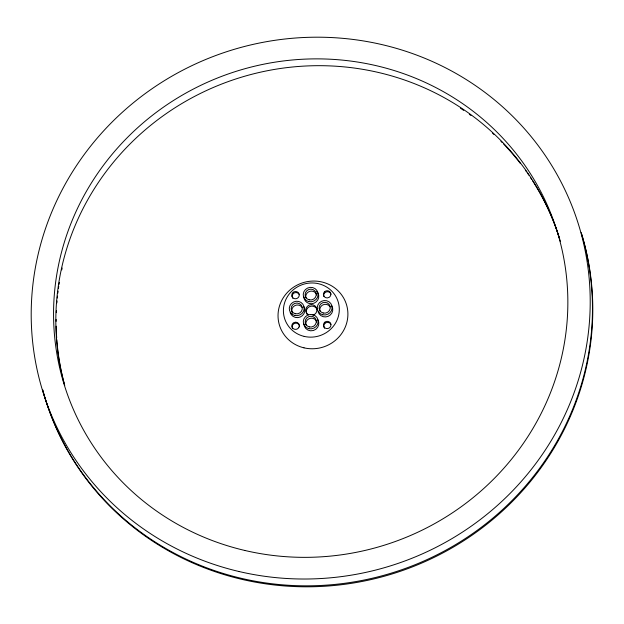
<?xml version="1.0" encoding="UTF-8"?>
<svg xmlns="http://www.w3.org/2000/svg" width="624" height="624" viewBox="0 0 624 624"><rect width="100%" height="100%" fill="white"/><g stroke="black" fill="none" stroke-linecap="round" stroke-linejoin="round"><path stroke-width="0.94" d="M324.581 328.216L324.106 327.467A3.744 3.596 -18.4 0 1 329.745 322.998L330.439 323.638A3.744 3.596 -18.4 0 1 330.946 324.433M581.155 232.541A280.558 269.825 -18.4 0 1 387.894 574.15A280.558 269.825 -18.4 0 1 42.658 389.922M64.748 385.624A258.11 248.235 -18.4 0 1 244.366 76.331A258.11 248.235 -18.4 0 1 560.391 241.441M64.061 382.886A258.11 248.235 -18.4 0 1 56.823 339.752M56.683 337.81A258.11 248.235 -18.4 0 1 56.191 326.18M56.144 321.36A258.11 248.235 -18.4 0 1 56.16 319.433M56.316 312.655A258.11 248.235 -18.4 0 1 56.402 310.713M56.878 302.921A258.11 248.235 -18.4 0 1 57.041 300.971M57.307 298.038A258.11 248.235 -18.4 0 1 57.509 296.088M57.837 293.163A258.11 248.235 -18.4 0 1 58.079 291.213M58.461 288.288A258.11 248.235 -18.4 0 1 58.742 286.346M59.038 284.404A258.11 248.235 -18.4 0 1 59.35 282.461M61.737 269.927A258.11 248.235 -18.4 0 1 62.158 268.024M460.496 108.248A258.11 248.235 -18.4 0 1 463.733 110.401M469.334 114.301A258.11 248.235 -18.4 0 1 470.909 115.44M492.578 133.208A258.11 248.235 -18.4 0 1 493.982 134.503M500.932 141.258A258.11 248.235 -18.4 0 1 502.289 142.646M503.646 144.05A258.11 248.235 -18.4 0 1 520.26 163.332M525.517 170.383A258.11 248.235 -18.4 0 1 526.648 171.974M527.771 173.566A258.11 248.235 -18.4 0 1 528.871 175.172M530.494 177.59A258.11 248.235 -18.4 0 1 531.562 179.205M532.607 180.835A258.11 248.235 -18.4 0 1 559.603 238.727M581.755 234.437A280.558 269.825 -18.4 0 1 387.262 575.398A280.558 269.825 -18.4 0 1 42.728 389.969M317.834 319.823A7.48 7.192 -18.4 0 1 313.334 330.525A7.48 7.192 -18.4 0 1 303.935 323.786M331.773 305.932A7.48 7.192 -18.4 0 1 328.201 316.306A7.48 7.192 -18.4 0 1 318.131 311.758M316.579 291.275A7.48 7.192 -18.4 0 1 314.192 303.116A7.48 7.192 -18.4 0 1 303.865 296.704M303.826 306.634A7.48 7.192 -18.4 0 1 300.245 317.008A7.48 7.192 -18.4 0 1 290.183 312.452M305.924 298.054A5.608 5.398 -18.4 0 1 309.855 291.322A5.608 5.398 -18.4 0 1 316.711 294.98M292.547 313.232A5.608 5.398 -18.4 0 1 294.567 305.783A5.608 5.398 -18.4 0 1 302.211 307.577M305.994 325.135A5.608 5.398 -18.4 0 1 309.925 318.404A5.608 5.398 -18.4 0 1 316.781 322.062M319.933 311.243A5.608 5.398 -18.4 0 1 330.166 306.875M292.835 298.327A3.744 3.596 -18.4 0 1 298.139 293.218L298.818 293.881A3.744 3.596 -18.4 0 1 299.286 294.692M323.872 296.4A3.744 3.596 -18.4 0 1 324.184 293.647L324.761 292.874A3.744 3.596 -18.4 0 1 331.024 294.224M299.629 326.687A3.744 3.596 -18.4 0 0 294.068 323.645L293.288 324.23A3.744 3.596 -18.4 0 0 292.664 328.598M308.568 314.816A5.608 5.398 -18.4 0 1 307.39 306.322A5.608 5.398 -18.4 0 1 316.189 307.226A5.608 5.398 -18.4 0 1 312.811 315.253M307 314.34A5.608 5.398 -18.4 0 1 309.683 306.563A5.608 5.398 -18.4 0 1 317.234 309.98M324.433 291.899L323.864 292.672A3.744 3.596 -18.4 0 0 329.059 297.383L329.815 296.782A3.744 3.596 -18.4 0 0 329.706 291.673A3.744 3.596 -18.4 0 0 324.433 291.899M298.795 327.53L298.194 328.286A3.744 3.596 -18.4 0 1 292.929 328.364A3.744 3.596 -18.4 0 1 292.968 323.255L293.74 322.67A3.744 3.596 -18.4 0 1 298.795 327.53M324.886 322.202L324.207 322.897A3.744 3.596 -18.4 0 0 323.786 326.5L324.285 327.296A3.744 3.596 -18.4 0 0 329.527 327.756L330.197 327.062A3.744 3.596 -18.4 0 0 330.119 322.663L329.417 322.023A3.744 3.596 -18.4 0 0 324.886 322.202M293.28 292.282L292.578 292.96A3.744 3.596 -18.4 0 0 293.194 298.015L294.029 298.483A3.744 3.596 -18.4 0 0 297.726 297.976L298.428 297.305A3.744 3.596 -18.4 0 0 298.49 292.906L297.812 292.243A3.744 3.596 -18.4 0 0 293.28 292.282M239.031 571.514A280.558 269.825 -18.4 0 0 580.507 231.254A280.558 269.825 -18.4 0 0 112.577 121.555A280.558 269.825 -18.4 0 0 239.031 571.514M244.764 550.446A258.11 248.235 -18.4 0 0 558.925 237.409A258.11 248.235 -18.4 0 0 128.427 136.484A258.11 248.235 -18.4 0 0 244.764 550.446M304.013 347.841A35.069 33.727 -18.4 0 0 346.694 305.308A35.069 33.727 -18.4 0 0 288.202 291.595A35.069 33.727 -18.4 0 0 304.013 347.841M304.184 336.398A28.057 26.98 -18.4 0 0 338.333 302.367A28.057 26.98 -18.4 0 0 291.541 291.4A28.057 26.98 -18.4 0 0 304.184 336.398M322.772 314.785A7.48 7.192 -18.4 0 0 331.874 305.713A7.48 7.192 -18.4 0 0 319.394 302.788A7.48 7.192 -18.4 0 0 322.772 314.785M323.248 313.03A5.608 5.398 -18.4 0 0 330.08 306.22A5.608 5.398 -18.4 0 0 320.72 304.028A5.608 5.398 -18.4 0 0 323.248 313.03M308.825 328.676A7.48 7.192 -18.4 0 0 317.936 319.605A7.48 7.192 -18.4 0 0 305.456 316.68A7.48 7.192 -18.4 0 0 308.825 328.676M309.309 326.921A5.608 5.398 -18.4 0 0 316.134 320.112A5.608 5.398 -18.4 0 0 306.782 317.92A5.608 5.398 -18.4 0 0 309.309 326.921M294.817 315.487A7.48 7.192 -18.4 0 0 303.927 306.407A7.48 7.192 -18.4 0 0 291.447 303.482A7.48 7.192 -18.4 0 0 294.817 315.487M295.3 313.732A5.608 5.398 -18.4 0 0 302.125 306.922A5.608 5.398 -18.4 0 0 292.765 304.73A5.608 5.398 -18.4 0 0 295.3 313.732M308.763 301.595A7.48 7.192 -18.4 0 0 317.866 292.523A7.48 7.192 -18.4 0 0 305.386 289.591A7.48 7.192 -18.4 0 0 308.763 301.595M309.239 299.84A5.608 5.398 -18.4 0 0 316.072 293.03A5.608 5.398 -18.4 0 0 306.712 290.839A5.608 5.398 -18.4 0 0 309.239 299.84"/></g></svg>
